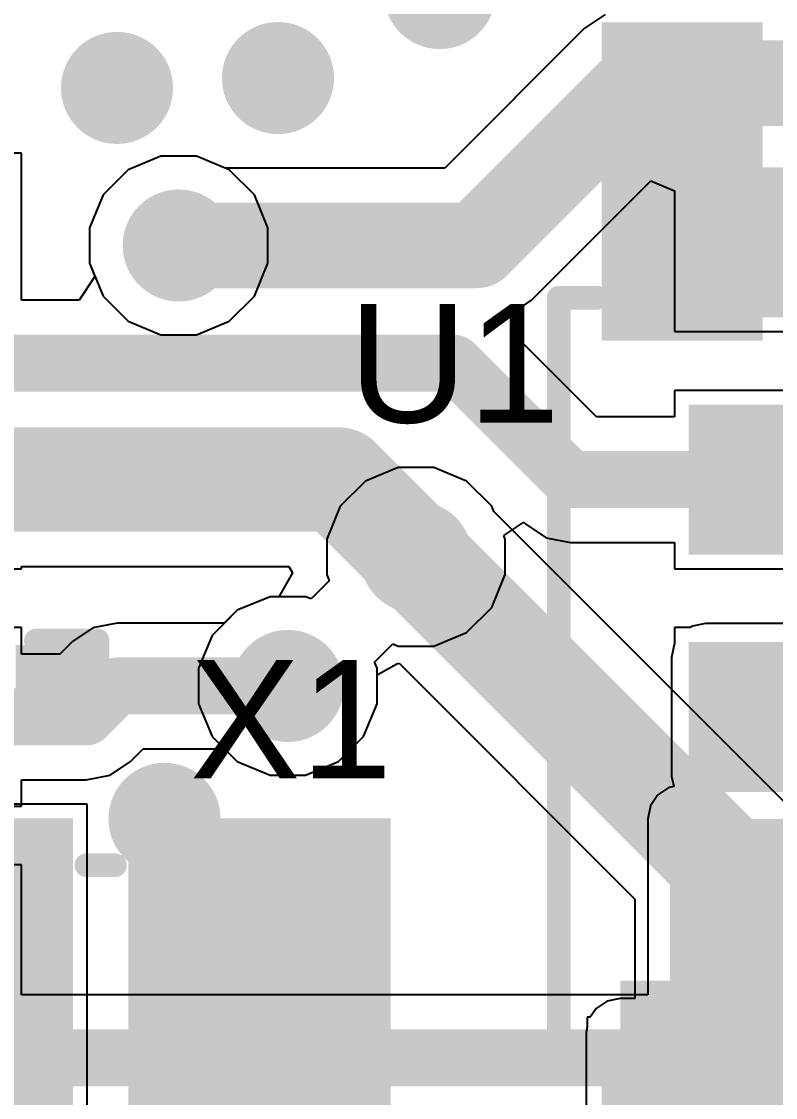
# Model space of a CAD drawing. Header units: millimetres. Extents: x -6 to 37.5, y -2.1 to 28.8.
# Drawn here: x 9.65 to 13.68, y 17.23 to 22.99 of the extents above; entities that cross this region are included whole.
import ezdxf

# ---------------------------------------------------------------- set-up
doc = ezdxf.new("R2010")
doc.units = ezdxf.units.MM
for name, color, linetype in [('BottomLayer', 5, 'Continuous'), ('BottomPaste', 16, 'Continuous'), ('BottomSolder', 6, 'Continuous'), ('TopLayer', 1, 'Continuous'), ('TopOverlay', 2, 'Continuous'), ('TopPaste', 8, 'Continuous'), ('TopSolder', 216, 'Continuous'), ('ViaHoleLayer', 16, 'Continuous')]:
    doc.layers.add(name, color=color, linetype=linetype)
doc.styles.add('Arial', font='', dxfattribs={"height": 0.2})
doc.styles.get('Arial').set_extended_font_data('Arial')

# ---------------------------------------------------------------- blocks, each defined once
blk = doc.blocks.new('X322540MPB4SI__23')
at = {"layer": 'TopLayer'}
for points in [[(-1.8, 1.45), (-0.4, 1.45), (-0.4, 0.25), (-1.8, 0.25)], [(0.4, 1.45), (1.8, 1.45), (1.8, 0.25), (0.4, 0.25)], [(-1.8, -0.25), (-0.4, -0.25), (-0.4, -1.45), (-1.8, -1.45)], [(0.4, -0.25), (1.8, -0.25), (1.8, -1.45), (0.4, -1.45)]]:
    blk.add_hatch(color=1, dxfattribs=at).paths.add_polyline_path(points)
at = {"layer": 'TopPaste'}
for points in [[(-1.8, 1.45), (-0.4, 1.45), (-0.4, 0.25), (-1.8, 0.25)], [(0.4, 1.45), (1.8, 1.45), (1.8, 0.25), (0.4, 0.25)], [(-1.8, -0.25), (-0.4, -0.25), (-0.4, -1.45), (-1.8, -1.45)], [(0.4, -0.25), (1.8, -0.25), (1.8, -1.45), (0.4, -1.45)]]:
    blk.add_hatch(color=8, dxfattribs=at).paths.add_polyline_path(points)
at = {"layer": 'TopSolder'}
for points in [[(-1.9016, 1.5516), (-0.2984, 1.5516), (-0.2984, 0.1484), (-1.9016, 0.1484)], [(0.2984, 1.5516), (1.9016, 1.5516), (1.9016, 0.1484), (0.2984, 0.1484)], [(-1.9016, -0.1484), (-0.2984, -0.1484), (-0.2984, -1.5516), (-1.9016, -1.5516)], [(0.2984, -0.1484), (1.9016, -0.1484), (1.9016, -1.5516), (0.2984, -1.5516)]]:
    blk.add_hatch(color=216, dxfattribs=at).paths.add_polyline_path(points)
at = {"layer": 'TopOverlay'}
for points, const_width in [([(0.1778, 1.2954), (-0.1778, 1.2954)], 0.127), ([(-1.651, -0.0762), (-1.651, 0.0762)], 0.127), ([(1.651, -0.0762), (1.651, 0.0762)], 0.127), ([(-1.9812, -0.8636), (-2.1336, -0.7112)], 0.2), ([(-2.1336, -1.016), (-2.1336, -0.7112)], 0.2), ([(-2.1336, -1.016), (-1.9812, -0.8636)], 0.2), ([(0.1778, -1.2954), (-0.1778, -1.2954)], 0.127)]:
    blk.add_lwpolyline(points, dxfattribs=dict(at, const_width=const_width))
for points, const_width in [([(-0.2095, 1.2954, 1), (-0.146, 1.2954, 1)], 0.0635), ([(0.1461, 1.2954, 1), (0.2096, 1.2954, 1)], 0.0635), ([(-1.6827, 0.0762, 1), (-1.6192, 0.0762, 1)], 0.0635), ([(1.6193, 0.0762, 1), (1.6828, 0.0762, 1)], 0.0635), ([(-1.6827, -0.0762, 1), (-1.6192, -0.0762, 1)], 0.0635), ([(1.6193, -0.0762, 1), (1.6828, -0.0762, 1)], 0.0635), ([(-2.1836, -0.7112, 1), (-2.0836, -0.7112, 1)], 0.1), ([(-2.1836, -0.7112, 1), (-2.0836, -0.7112, 1)], 0.1), ([(-2.0312, -0.8636, 1), (-1.9312, -0.8636, 1)], 0.1), ([(-2.0312, -0.8636, 1), (-1.9312, -0.8636, 1)], 0.1), ([(-2.1836, -1.016, 1), (-2.0836, -1.016, 1)], 0.1), ([(-2.1836, -1.016, 1), (-2.0836, -1.016, 1)], 0.1), ([(-0.2095, -1.2954, 1), (-0.146, -1.2954, 1)], 0.0635), ([(0.1461, -1.2954, 1), (0.2096, -1.2954, 1)], 0.0635)]:
    blk.add_lwpolyline(points, format="xyb", close=True, dxfattribs=dict(at, const_width=const_width))
blk = doc.blocks.new('SOIC_8_0_154___3_90___W______B_46')
at = {"layer": 'BottomLayer'}
for points in [[(-1.925, 2.205), (-1.925, 1.605), (-3.475, 1.605), (-3.475, 2.205)], [(3.475, 2.205), (3.475, 1.605), (1.925, 1.605), (1.925, 2.205)], [(-1.925, 0.935), (-1.925, 0.335), (-3.475, 0.335), (-3.475, 0.935)], [(3.475, 0.935), (3.475, 0.335), (1.925, 0.335), (1.925, 0.935)], [(-1.925, -0.335), (-1.925, -0.935), (-3.475, -0.935), (-3.475, -0.335)], [(3.475, -0.335), (3.475, -0.935), (1.925, -0.935), (1.925, -0.335)], [(-1.925, -1.605), (-1.925, -2.205), (-3.475, -2.205), (-3.475, -1.605)], [(3.475, -1.605), (3.475, -2.205), (1.925, -2.205), (1.925, -1.605)]]:
    blk.add_hatch(color=5, dxfattribs=at).paths.add_polyline_path(points)
at = {"layer": 'BottomPaste'}
for points in [[(-1.925, 2.205), (-1.925, 1.605), (-3.475, 1.605), (-3.475, 2.205)], [(3.475, 2.205), (3.475, 1.605), (1.925, 1.605), (1.925, 2.205)], [(-1.925, 0.935), (-1.925, 0.335), (-3.475, 0.335), (-3.475, 0.935)], [(3.475, 0.935), (3.475, 0.335), (1.925, 0.335), (1.925, 0.935)], [(-1.925, -0.335), (-1.925, -0.935), (-3.475, -0.935), (-3.475, -0.335)], [(3.475, -0.335), (3.475, -0.935), (1.925, -0.935), (1.925, -0.335)], [(-1.925, -1.605), (-1.925, -2.205), (-3.475, -2.205), (-3.475, -1.605)], [(3.475, -1.605), (3.475, -2.205), (1.925, -2.205), (1.925, -1.605)]]:
    blk.add_hatch(color=16, dxfattribs=at).paths.add_polyline_path(points)
at = {"layer": 'BottomSolder'}
for points in [[(-1.8234, 2.3066), (-1.8234, 1.5034), (-3.5766, 1.5034), (-3.5766, 2.3066)], [(3.5766, 2.3066), (3.5766, 1.5034), (1.8234, 1.5034), (1.8234, 2.3066)], [(-1.8234, 1.0366), (-1.8234, 0.2334), (-3.5766, 0.2334), (-3.5766, 1.0366)], [(3.5766, 1.0366), (3.5766, 0.2334), (1.8234, 0.2334), (1.8234, 1.0366)], [(-1.8234, -0.2334), (-1.8234, -1.0366), (-3.5766, -1.0366), (-3.5766, -0.2334)], [(3.5766, -0.2334), (3.5766, -1.0366), (1.8234, -1.0366), (1.8234, -0.2334)], [(-1.8234, -1.5034), (-1.8234, -2.3066), (-3.5766, -2.3066), (-3.5766, -1.5034)], [(3.5766, -1.5034), (3.5766, -2.3066), (1.8234, -2.3066), (1.8234, -1.5034)]]:
    blk.add_hatch(color=6, dxfattribs=at).paths.add_polyline_path(points)
blk = doc.blocks.new('SOP_8L_50')
at = {"layer": 'TopLayer'}
for points in [[(-3.45, 2.235), (-1.95, 2.235), (-1.95, 1.575), (-3.45, 1.575)], [(1.95, 2.235), (3.45, 2.235), (3.45, 1.575), (1.95, 1.575)]]:
    blk.add_hatch(color=1, dxfattribs=at).paths.add_polyline_path(points)
at = {"layer": 'TopOverlay'}
blk.add_hatch(color=2, dxfattribs=at).paths.add_polyline_path([(-1.8555, 1.5749), (-1.5761, 1.5749), (-1.5761, 2.2353), (-1.8555, 2.2353)])
at = {"layer": 'TopPaste'}
for points in [[(-3.45, 2.235), (-1.95, 2.235), (-1.95, 1.575), (-3.45, 1.575)], [(1.95, 2.235), (3.45, 2.235), (3.45, 1.575), (1.95, 1.575)]]:
    blk.add_hatch(color=8, dxfattribs=at).paths.add_polyline_path(points)
at = {"layer": 'TopSolder'}
for points in [[(-3.5516, 2.3366), (-1.8484, 2.3366), (-1.8484, 1.4734), (-3.5516, 1.4734)], [(1.8484, 2.3366), (3.5516, 2.3366), (3.5516, 1.4734), (1.8484, 1.4734)]]:
    blk.add_hatch(color=216, dxfattribs=at).paths.add_polyline_path(points)
at = {"layer": 'TopOverlay', "const_width": 0.127}
for points in [[(-1.9856, 2.5654), (-1.9856, 2.3622)], [(-1.9856, 2.5654), (2.0784, 2.5654)], [(2.0784, 2.5654), (2.0784, 2.3622)]]:
    blk.add_lwpolyline(points, dxfattribs=at)
at = {"layer": 'TopOverlay', "const_width": 0.0635}
for points in [[(-2.0174, 2.5654, 1), (-1.9539, 2.5654, 1)], [(-2.0174, 2.5654, 1), (-1.9539, 2.5654, 1)], [(2.0466, 2.5654, 1), (2.1101, 2.5654, 1)], [(2.0466, 2.5654, 1), (2.1101, 2.5654, 1)], [(-2.0174, 2.3622, 1), (-1.9539, 2.3622, 1)], [(2.0466, 2.3622, 1), (2.1101, 2.3622, 1)]]:
    blk.add_lwpolyline(points, format="xyb", close=True, dxfattribs=at)
blk = doc.blocks.new('CAP_0201_86')
at = {"layer": 'TopLayer'}
for points in [[(-0.45, 0.15), (-0.15, 0.15), (-0.15, -0.15), (-0.45, -0.15)], [(0.15, 0.15), (0.45, 0.15), (0.45, -0.15), (0.15, -0.15)]]:
    blk.add_hatch(color=1, dxfattribs=at).paths.add_polyline_path(points)
at = {"layer": 'TopPaste'}
for points in [[(-0.45, 0.15), (-0.15, 0.15), (-0.15, -0.15), (-0.45, -0.15)], [(0.15, 0.15), (0.45, 0.15), (0.45, -0.15), (0.15, -0.15)]]:
    blk.add_hatch(color=8, dxfattribs=at).paths.add_polyline_path(points)
at = {"layer": 'TopSolder'}
for points in [[(-0.505, 0.205), (-0.095, 0.205), (-0.095, -0.205), (-0.505, -0.205)], [(0.095, 0.205), (0.505, 0.205), (0.505, -0.205), (0.095, -0.205)]]:
    blk.add_hatch(color=216, dxfattribs=at).paths.add_polyline_path(points)
at = {"layer": 'TopOverlay', "const_width": 0.127}
for points in [[(-0.2032, 0.2286), (-0.5334, 0.2286)], [(-0.5334, 0.2286), (-0.5334, -0.2286)], [(0.5334, 0.2286), (0.2032, 0.2286)], [(0.5334, 0.2286), (0.5334, -0.2286)], [(-0.2032, -0.2286), (-0.5334, -0.2286)], [(0.5334, -0.2286), (0.2032, -0.2286)]]:
    blk.add_lwpolyline(points, dxfattribs=at)
at = {"layer": 'TopOverlay', "const_width": 0.0635}
for points in [[(-0.5652, 0.2286, 1), (-0.5017, 0.2286, 1)], [(-0.5652, 0.2286, 1), (-0.5017, 0.2286, 1)], [(-0.235, 0.2286, 1), (-0.1715, 0.2286, 1)], [(0.1714, 0.2286, 1), (0.2349, 0.2286, 1)], [(0.5016, 0.2286, 1), (0.5651, 0.2286, 1)], [(0.5016, 0.2286, 1), (0.5651, 0.2286, 1)], [(-0.5652, -0.2286, 1), (-0.5017, -0.2286, 1)], [(-0.5652, -0.2286, 1), (-0.5017, -0.2286, 1)], [(-0.235, -0.2286, 1), (-0.1715, -0.2286, 1)], [(0.1714, -0.2286, 1), (0.2349, -0.2286, 1)], [(0.5016, -0.2286, 1), (0.5651, -0.2286, 1)], [(0.5016, -0.2286, 1), (0.5651, -0.2286, 1)]]:
    blk.add_lwpolyline(points, format="xyb", close=True, dxfattribs=at)

msp = doc.modelspace()

# ---------------------------------------------------------------- hatches: boundary and pattern name
at = {"layer": 'BottomLayer'}
h = msp.add_hatch(color=5, dxfattribs=at)
edge = h.paths.add_edge_path()
edge.add_arc((11.8872, 23.1394), 0.3, 0, 360)
h = msp.add_hatch(color=5, dxfattribs=at)
edge = h.paths.add_edge_path()
edge.add_arc((11.0216, 22.6842), 0.3, 0, 360)
h = msp.add_hatch(color=5, dxfattribs=at)
edge = h.paths.add_edge_path()
edge.add_arc((10.16, 22.6314), 0.3, 0, 360)
h = msp.add_hatch(color=5, dxfattribs=at)
edge = h.paths.add_edge_path()
edge.add_arc((10.4902, 21.7884), 0.3, 0, 360)
h = msp.add_hatch(color=5, dxfattribs=at)
edge = h.paths.add_edge_path()
edge.add_arc((11.7602, 20.1216), 0.3, 0, 360)
h = msp.add_hatch(color=5, dxfattribs=at)
edge = h.paths.add_edge_path()
edge.add_arc((11.0744, 19.431), 0.3, 0, 360)
for points in [[(13.3096, 18.9484), (15.494, 18.9484), (15.494, 19.5834), (13.3096, 19.5834)], [(15.5448, 18.7198), (13.1826, 18.7198), (13.1826, 17.2888), (15.5448, 17.2888)]]:
    msp.add_hatch(color=5, dxfattribs=at).paths.add_polyline_path(points)
h = msp.add_hatch(color=5, dxfattribs=at)
edge = h.paths.add_edge_path()
edge.add_arc((10.414, 18.7198), 0.3, 0, 360)
at = {"layer": 'TopLayer'}
h = msp.add_hatch(color=1, dxfattribs=at)
edge = h.paths.add_edge_path()
edge.add_arc((11.8872, 23.1394), 0.3, 0, 360)
h = msp.add_hatch(color=1, dxfattribs=at)
edge = h.paths.add_edge_path()
edge.add_arc((11.0216, 22.6842), 0.3, 0, 360)
h = msp.add_hatch(color=1, dxfattribs=at)
edge = h.paths.add_edge_path()
edge.add_arc((10.16, 22.6314), 0.3, 0, 360)
h = msp.add_hatch(color=1, dxfattribs=at)
edge = h.paths.add_edge_path()
edge.add_arc((10.4902, 21.7884), 0.3, 0, 360)
h = msp.add_hatch(color=1, dxfattribs=at)
edge = h.paths.add_edge_path()
edge.add_arc((11.7602, 20.1216), 0.3, 0, 360)
h = msp.add_hatch(color=1, dxfattribs=at)
edge = h.paths.add_edge_path()
edge.add_arc((11.0744, 19.431), 0.3, 0, 360)
h = msp.add_hatch(color=1, dxfattribs=at)
edge = h.paths.add_edge_path()
edge.add_arc((10.414, 18.7198), 0.3, 0, 360)
msp.add_hatch(color=1, dxfattribs=at).paths.add_polyline_path([(12.8524, 12.192), (13.9446, 12.192), (13.9446, 17.5768), (12.8524, 17.5768)])
at = {"layer": 'ViaHoleLayer'}
h = msp.add_hatch(color=16, dxfattribs=at)
edge = h.paths.add_edge_path()
edge.add_arc((11.0216, 22.6842), 0.15, 0, 360)
h = msp.add_hatch(color=16, dxfattribs=at)
edge = h.paths.add_edge_path()
edge.add_arc((10.16, 22.6314), 0.15, 0, 360)
h = msp.add_hatch(color=16, dxfattribs=at)
edge = h.paths.add_edge_path()
edge.add_arc((10.4902, 21.7884), 0.15, 0, 360)
h = msp.add_hatch(color=16, dxfattribs=at)
edge = h.paths.add_edge_path()
edge.add_arc((11.7602, 20.1216), 0.15, 0, 360)
h = msp.add_hatch(color=16, dxfattribs=at)
edge = h.paths.add_edge_path()
edge.add_arc((11.0744, 19.431), 0.15, 0, 360)
h = msp.add_hatch(color=16, dxfattribs=at)
edge = h.paths.add_edge_path()
edge.add_arc((10.414, 18.7198), 0.15, 0, 360)

# ---------------------------------------------------------------- linework, layer by layer
at = {"layer": 'BottomLayer'}
for p, q in [((12.7726, 23.0243), (12.661, 22.9498)), ((12.661, 22.9498), (11.914, 22.2028)), ((9.6494, 22.283), (7.7438, 22.283)), ((9.6494, 21.4949), (9.6494, 22.283)), ((10.3952, 22.2662), (10.2195, 22.1935)), ((10.5852, 22.2662), (10.3952, 22.2662)), ((10.7384, 22.2028), (10.5852, 22.2662)), ((10.2195, 22.1935), (10.0851, 22.0591)), ((11.914, 22.2028), (10.7384, 22.2028)), ((12.3786, 21.4954), (13.0168, 22.1336)), ((13.0168, 22.1336), (13.1438, 22.081)), ((10.0851, 22.0591), (10.0124, 21.8834)), ((13.1438, 22.081), (13.1438, 21.3274)), ((10.0124, 21.8834), (10.0124, 21.6934)), ((10.0124, 21.6934), (10.042, 21.6219)), ((10.042, 21.6219), (9.9572, 21.4949)), ((9.9572, 21.4949), (9.6494, 21.4949)), ((12.3206, 21.4567), (12.3786, 21.4954)), ((12.3006, 21.2972), (12.3206, 21.4567)), ((13.1438, 21.3274), (15.0494, 21.3274)), ((12.7259, 20.8718), (12.3006, 21.2972)), ((15.0494, 21.013), (13.1438, 21.013)), ((13.1438, 21.013), (13.1438, 20.8718)), ((13.1438, 20.8718), (12.7259, 20.8718)), ((12.2301, 20.2358), (12.3377, 20.3078)), ((12.3377, 20.3078), (12.3484, 20.2971)), ((12.3484, 20.2971), (12.4576, 20.2241)), ((12.238, 20.2166), (12.2301, 20.2358)), ((12.238, 20.0266), (12.238, 20.2166)), ((12.4576, 20.2241), (12.5864, 20.1985)), ((12.5864, 20.1985), (13.1438, 20.1985)), ((13.1438, 20.1985), (13.1438, 20.0574)), ((7.7438, 20.0574), (9.6494, 20.0574)), ((9.6494, 20.0574), (9.6494, 20.0697)), ((9.6494, 20.0697), (11.0792, 20.0697)), ((11.0792, 20.0697), (11.0991, 20.0358)), ((13.1438, 20.0574), (14.9166, 20.0574)), ((11.0991, 20.0358), (11.0263, 19.9088)), ((12.1653, 19.8509), (12.238, 20.0266)), ((10.9794, 19.9088), (10.8037, 19.8361)), ((11.0263, 19.9088), (10.9794, 19.9088)), ((10.8037, 19.8361), (10.7354, 19.7677)), ((12.0309, 19.7165), (12.1653, 19.8509)), ((10.16, 19.7677), (10.0312, 19.742)), ((10.7354, 19.7677), (10.16, 19.7677)), ((13.2402, 19.7509), (13.2284, 19.743)), ((13.3096, 19.7647), (13.2402, 19.7509)), ((14.9166, 19.7647), (13.3096, 19.7647)), ((9.6494, 19.743), (7.7438, 19.743)), ((9.6494, 19.6018), (9.6494, 19.743)), ((10.0312, 19.742), (9.9219, 19.6691)), ((11.8552, 19.6438), (12.0309, 19.7165)), ((13.2284, 19.743), (13.1438, 19.743)), ((13.1438, 19.743), (13.1438, 19.6553)), ((9.9219, 19.6691), (9.8547, 19.6018)), ((11.5387, 19.5587), (11.6359, 19.6559)), ((11.6359, 19.6559), (11.6652, 19.6438)), ((11.6652, 19.6438), (11.8552, 19.6438)), ((13.1421, 19.6528), (13.1283, 19.5834)), ((13.1438, 19.6553), (13.1421, 19.6528)), ((9.8547, 19.6018), (9.6494, 19.6018)), ((13.1283, 19.5834), (13.1283, 18.9484)), ((11.5522, 19.526), (11.5387, 19.5587)), ((11.5522, 19.336), (11.5522, 19.526)), ((11.4795, 19.1603), (11.5522, 19.336)), ((11.3451, 19.0259), (11.4795, 19.1603)), ((10.2322, 19.0271), (10.2995, 19.0943)), ((10.2995, 19.0943), (10.7354, 19.0943)), ((10.7354, 19.0943), (10.8037, 19.0259)), ((10.123, 18.9541), (10.2322, 19.0271)), ((10.8037, 19.0259), (10.9794, 18.9532)), ((11.1694, 18.9532), (11.3451, 19.0259)), ((9.9942, 18.9285), (10.123, 18.9541)), ((10.9794, 18.9532), (11.1694, 18.9532)), ((13.1283, 18.9484), (13.1394, 18.8925)), ((9.6494, 18.7874), (9.6494, 18.9285)), ((9.6494, 18.9285), (9.9942, 18.9285)), ((13.1132, 18.8873), (13.0544, 18.848)), ((13.1394, 18.8925), (13.1132, 18.8873)), ((13.0544, 18.848), (13.0151, 18.7892)), ((8.2586, 18.7874), (9.6494, 18.7874)), ((13.0151, 18.7892), (13.0013, 18.7198)), ((13.0013, 18.7198), (13.0013, 17.7778)), ((9.6494, 18.473), (8.1101, 18.473)), ((9.6494, 17.7778), (9.6494, 18.473)), ((13.0013, 17.7778), (9.6494, 17.7778))]:
    msp.add_line(p, q, dxfattribs=at)
for points, const_width in [([(12.0856, 21.7884), (12.954, 22.6568)], 0.4572), ([(12.954, 22.6568), (17.5514, 22.6568)], 0.4572), ([(10.4902, 21.7884), (12.0856, 21.7884)], 0.4572), ([(7.3254, 21.1582), (11.9634, 21.1582)], 0.3048), ([(11.9634, 21.1582), (12.5864, 20.5352)], 0.3048), ([(8.2728, 20.5359), (11.3459, 20.5359)], 0.5588), ([(11.3459, 20.5359), (11.7602, 20.1216)], 0.5588), ([(12.5864, 20.5352), (14.0966, 20.5352)], 0.3048), ([(9.9942, 19.2652), (10.16, 19.431)], 0.3048), ([(10.16, 19.431), (11.0744, 19.431)], 0.3048), ([(8.6966, 19.2652), (9.9942, 19.2652)], 0.3048), ([(7.8164, 17.4412), (13.5128, 17.4412)], 0.3048)]:
    msp.add_lwpolyline(points, dxfattribs=dict(at, const_width=const_width))
for points, const_width in [([(12.8397, 22.6568, 1), (13.0683, 22.6568, 1)], 0.2286), ([(12.8397, 22.6568, 1), (13.0683, 22.6568, 1)], 0.2286), ([(10.3759, 21.7884, 1), (10.6045, 21.7884, 1)], 0.2286), ([(11.9713, 21.7884, 1), (12.1999, 21.7884, 1)], 0.2286), ([(11.9713, 21.7884, 1), (12.1999, 21.7884, 1)], 0.2286), ([(11.8872, 21.1582, 1), (12.0396, 21.1582, 1)], 0.1524), ([(11.8872, 21.1582, 1), (12.0396, 21.1582, 1)], 0.1524), ([(11.2062, 20.5359, 1), (11.4856, 20.5359, 1)], 0.2794), ([(11.2062, 20.5359, 1), (11.4856, 20.5359, 1)], 0.2794), ([(12.5102, 20.5352, 1), (12.6626, 20.5352, 1)], 0.1524), ([(12.5102, 20.5352, 1), (12.6626, 20.5352, 1)], 0.1524), ([(11.6205, 20.1216, 1), (11.8999, 20.1216, 1)], 0.2794), ([(10.0838, 19.431, 1), (10.2362, 19.431, 1)], 0.1524), ([(10.0838, 19.431, 1), (10.2362, 19.431, 1)], 0.1524), ([(10.9982, 19.431, 1), (11.1506, 19.431, 1)], 0.1524), ([(9.918, 19.2652, 1), (10.0704, 19.2652, 1)], 0.1524), ([(9.918, 19.2652, 1), (10.0704, 19.2652, 1)], 0.1524), ([(13.4366, 17.4412, 1), (13.589, 17.4412, 1)], 0.1524)]:
    msp.add_lwpolyline(points, format="xyb", close=True, dxfattribs=dict(at, const_width=const_width))
at = {"layer": 'TopLayer'}
for p, q in [((10.3952, 22.2662), (10.2195, 22.1935)), ((10.5852, 22.2662), (10.3952, 22.2662)), ((10.7609, 22.1935), (10.5852, 22.2662)), ((10.2195, 22.1935), (10.0851, 22.0591)), ((10.8953, 22.0591), (10.7609, 22.1935)), ((10.0851, 22.0591), (10.0124, 21.8834)), ((10.968, 21.8834), (10.8953, 22.0591)), ((10.0124, 21.8834), (10.0124, 21.6934)), ((10.968, 21.6934), (10.968, 21.8834)), ((10.0124, 21.6934), (10.0851, 21.5177)), ((10.8953, 21.5177), (10.968, 21.6934)), ((10.0851, 21.5177), (10.2195, 21.3833)), ((10.7609, 21.3833), (10.8953, 21.5177)), ((10.2195, 21.3833), (10.3952, 21.3106)), ((10.5852, 21.3106), (10.7609, 21.3833)), ((10.3952, 21.3106), (10.5852, 21.3106)), ((11.6652, 20.5994), (11.4895, 20.5267)), ((11.8552, 20.5994), (11.6652, 20.5994)), ((12.0309, 20.5267), (11.8552, 20.5994)), ((11.4895, 20.5267), (11.3551, 20.3923)), ((12.1653, 20.3923), (12.0309, 20.5267)), ((11.3551, 20.3923), (11.2824, 20.2166)), ((12.1769, 20.3641), (12.1653, 20.3923)), ((13.7281, 18.8129), (12.1769, 20.3641)), ((11.2824, 20.2166), (11.2824, 20.0266)), ((11.2959, 19.9939), (11.1987, 19.8967)), ((11.2824, 20.0266), (11.2959, 19.9939)), ((10.9794, 19.9088), (10.8037, 19.8361)), ((11.1694, 19.9088), (10.9794, 19.9088)), ((11.1987, 19.8967), (11.1694, 19.9088)), ((10.8037, 19.8361), (10.6693, 19.7017)), ((10.6693, 19.7017), (10.5966, 19.526)), ((10.5966, 19.526), (10.5966, 19.336)), ((11.5522, 19.4908), (11.6575, 19.5503)), ((11.6575, 19.5503), (11.6695, 19.553)), ((11.6695, 19.553), (12.9323, 18.2902)), ((11.5522, 19.336), (11.5522, 19.4908)), ((10.5966, 19.336), (10.6693, 19.1603)), ((11.4795, 19.1603), (11.5522, 19.336)), ((10.6693, 19.1603), (10.8037, 19.0259)), ((11.3451, 19.0259), (11.4795, 19.1603)), ((10.8037, 19.0259), (10.9794, 18.9532)), ((11.1694, 18.9532), (11.3451, 19.0259)), ((10.9794, 18.9532), (11.1694, 18.9532)), ((10.0005, 18.7987), (9.5334, 18.7987)), ((10.0005, 17.0432), (10.0005, 18.7987)), ((12.9323, 18.2902), (12.9323, 17.7581)), ((12.783, 17.7443), (12.7242, 17.705)), ((12.8524, 17.7581), (12.783, 17.7443)), ((12.9323, 17.7581), (12.8524, 17.7581)), ((12.7242, 17.705), (12.6929, 17.658)), ((12.6929, 17.658), (12.6771, 17.658)), ((12.6771, 17.658), (12.6771, 17.6067)), ((12.6771, 17.6067), (12.6711, 17.5768)), ((12.6711, 17.5768), (12.6711, 12.4495))]:
    msp.add_line(p, q, dxfattribs=at)
for points, const_width in [([(11.7602, 20.1216), (13.3985, 18.4833)], 0.5588), ([(13.3985, 16.7302), (13.3985, 18.4833)], 0.5588), ([(10.541, 17.9209), (10.9227, 17.9209)], 0.2032)]:
    msp.add_lwpolyline(points, dxfattribs=dict(at, const_width=const_width))
for points, const_width in [([(11.6205, 20.1216, 1), (11.8999, 20.1216, 1)], 0.2794), ([(13.2588, 18.4833, 1), (13.5382, 18.4833, 1)], 0.2794), ([(13.2588, 18.4833, 1), (13.5382, 18.4833, 1)], 0.2794), ([(10.4902, 17.9209, 1), (10.5918, 17.9209, 1)], 0.1016), ([(10.8719, 17.9209, 1), (10.9735, 17.9209, 1)], 0.1016)]:
    msp.add_lwpolyline(points, format="xyb", close=True, dxfattribs=dict(at, const_width=const_width))

# ---------------------------------------------------------------- block references
for name, p, rotation in [('SOP_8L_50', (15.0899, 19.4303), 90), ('SOIC_8_0_154___3_90___W______B_46', (11.3966, 19.9002), 180), ('CAP_0201_86', (9.5227, 19.4449), 180), ('X322540MPB4SI__23', (10.0727, 16.8209), 270)]:
    msp.add_blockref(name, p, dxfattribs=dict(rotation=rotation))

# ---------------------------------------------------------------- texts
at = {"layer": 'TopOverlay', "style": 'Arial'}
for s, p in [('U1', (11.3972, 20.8408)), ('X1', (10.5496, 18.9358))]:
    msp.add_text(s, height=0.635, dxfattribs=at).set_placement(p)

doc.saveas('drawing.dxf')
